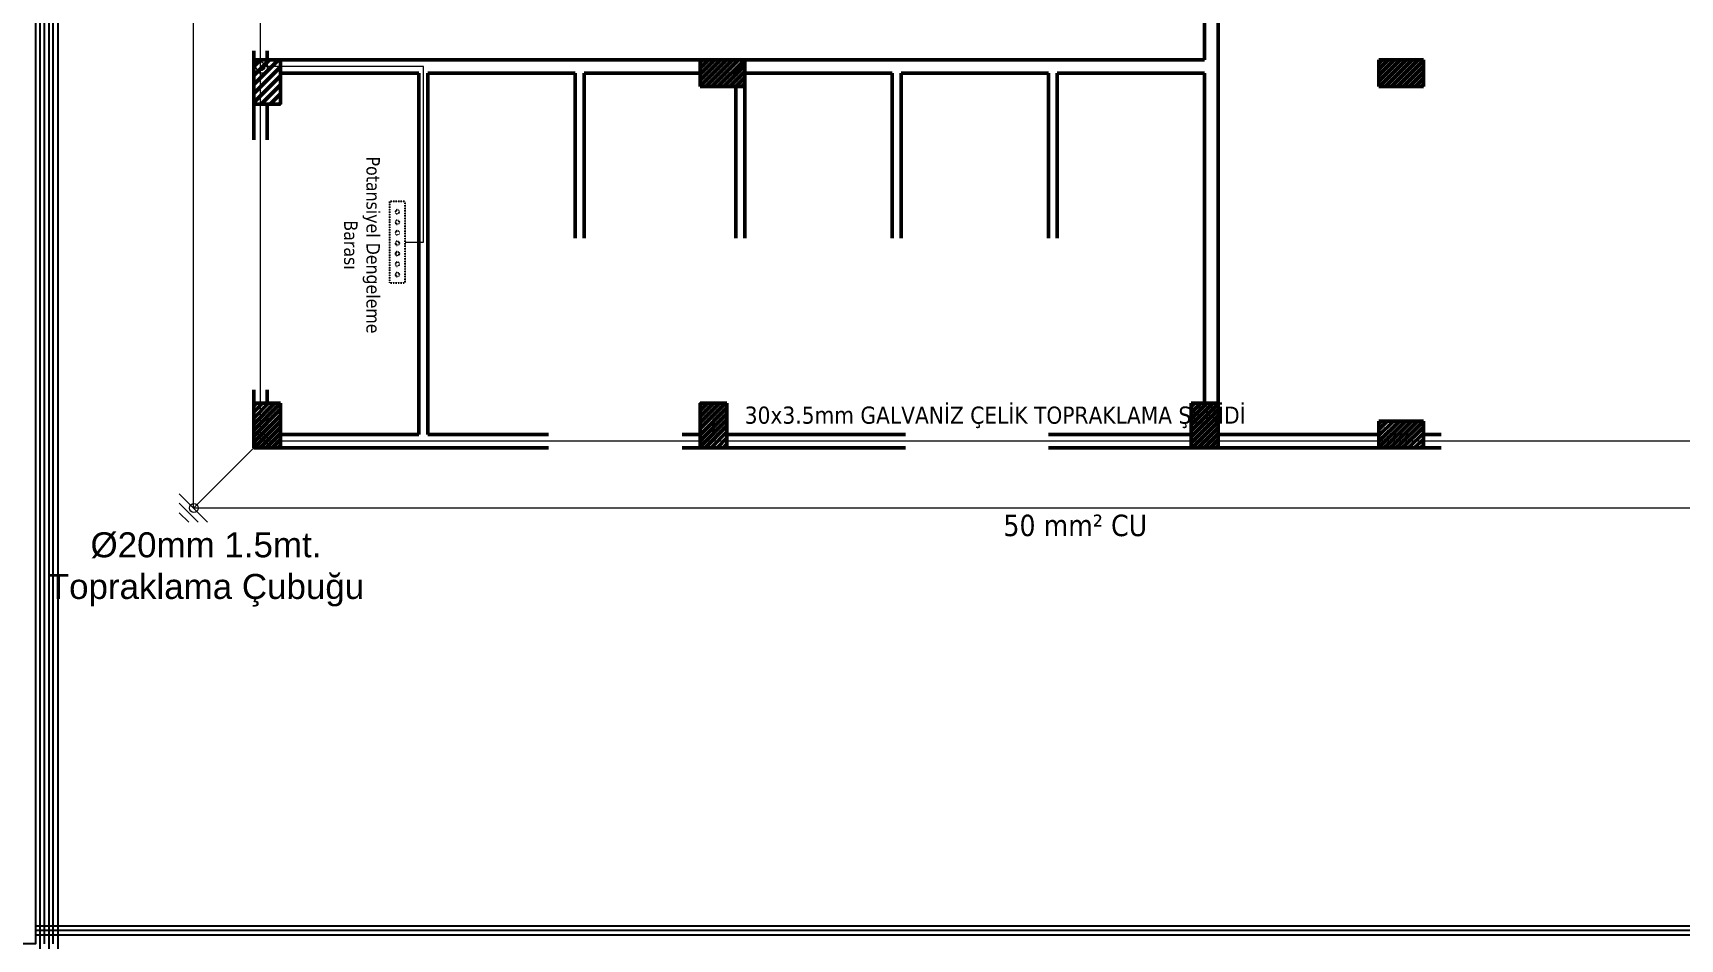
# Model space of a CAD drawing. Header units: millimetres. Extents: x 2046 to 14753, y 2361 to 29276.
# Drawn here: x 2993 to 4837, y 8025 to 9041 of the extents above; entities that cross this region are included whole.
import ezdxf
from ezdxf.enums import TextEntityAlignment as Align

# ---------------------------------------------------------------- set-up
doc = ezdxf.new("R2010")
doc.units = ezdxf.units.MM
doc.linetypes.add('DASHEDX2', pattern=[38.1, 25.4, -12.7])
for name, color, linetype, lineweight in [('A.O. DUVAR', 7, 'Continuous', 50), ('TOPRAKLAMA', 44, 'Continuous', 18), ('yazi', 251, 'Continuous', 25)]:
    doc.layers.add(name, color=color, linetype=linetype, lineweight=lineweight)
doc.layers.add('B_TOPRAKLAMA', color=1, linetype='DASHEDX2')
doc.styles.add('2A ELEKTRİK', font='swissl.ttf', dxfattribs={"height": 10})
doc.styles.add('AGA', font='tahoma.ttf', dxfattribs={"height": 16})

# ---------------------------------------------------------------- blocks, each defined once
blk = doc.blocks.new('POT. DEN. BARASI')
at = {"layer": 'B_TOPRAKLAMA', "color": 2}
blk.add_lwpolyline([(0, 55.8), (21.6, 55.8), (21.6, -55.8), (0, -55.8)], close=True, dxfattribs=at).dxf.unprotected_set("ltscale", 0)
for centre in [(10.8, 41.5), (10.8, 27.2), (10.8, 12.8), (10.8, -1.5), (10.8, -15.8), (10.8, -30.1), (10.8, -44.4)]:
    blk.add_circle(centre, 2.7, dxfattribs=at).dxf.unprotected_set("ltscale", 0)

msp = doc.modelspace()

# ---------------------------------------------------------------- linework, layer by layer
at = {"layer": 'A.O. DUVAR'}
for p, q in [((4304.96, 9010.858), (4304.96, 9370.858)), ((4319.96, 9370.858), (4319.96, 8625.858)), ((3239.96, 9010.858), (3239.96, 9020.858)), ((3239.96, 9010.858), (3269.96, 9010.858)), ((3239.96, 8960.858), (3239.96, 9010.858)), ((3254.96, 9010.858), (3239.96, 9010.858)), ((3239.96, 9006.858), (3239.96, 8930.858)), ((3239.96, 9006.858), (3239.96, 8930.858)), ((3254.96, 9020.858), (3254.96, 9010.858)), ((3269.96, 9010.858), (3269.96, 8960.858)), ((3269.96, 8995.858), (3269.96, 9010.858)), ((3269.96, 9010.858), (3739.96, 9010.858)), ((3739.96, 8980.858), (3739.96, 9010.858)), ((3739.96, 9010.858), (3789.96, 9010.858)), ((3739.96, 9010.858), (3739.96, 8995.858)), ((3789.96, 9010.858), (3789.96, 8980.858)), ((3789.96, 8995.858), (3789.96, 9010.858)), ((3789.96, 9010.858), (4304.96, 9010.858)), ((4499.96, 9010.858), (4549.96, 9010.858)), ((4499.96, 8980.858), (4499.96, 9010.858)), ((4549.96, 9010.858), (4549.96, 8980.858)), ((3424.96, 8995.858), (3269.96, 8995.858)), ((3424.96, 8590.858), (3424.96, 8995.858)), ((3599.96, 8995.858), (3434.96, 8995.858)), ((3434.96, 8995.858), (3434.96, 8590.858)), ((3599.96, 8810.858), (3599.96, 8995.858)), ((3739.96, 8995.858), (3609.96, 8995.858)), ((3609.96, 8995.858), (3609.96, 8810.858)), ((3954.96, 8995.858), (3789.96, 8995.858)), ((3954.96, 8810.858), (3954.96, 8995.858)), ((4129.96, 8995.858), (3964.96, 8995.858)), ((3964.96, 8995.858), (3964.96, 8810.858)), ((4129.96, 8810.858), (4129.96, 8995.858)), ((4304.96, 8995.858), (4139.96, 8995.858)), ((4139.96, 8995.858), (4139.96, 8810.858)), ((4304.96, 8625.858), (4304.96, 8995.858)), ((3789.96, 8980.858), (3739.96, 8980.858)), ((3789.96, 8980.858), (3779.96, 8980.858)), ((3779.96, 8980.858), (3779.96, 8810.858)), ((3789.96, 8810.858), (3789.96, 8980.858)), ((4549.96, 8980.858), (4499.96, 8980.858)), ((3269.96, 8960.858), (3239.96, 8960.858)), ((3254.96, 8960.858), (3239.96, 8960.858)), ((3239.96, 8960.858), (3239.96, 8920.858)), ((3254.96, 8920.858), (3254.96, 8960.858)), ((3239.96, 8640.858), (3239.96, 8625.858)), ((3254.96, 8625.858), (3254.96, 8640.858)), ((3239.96, 8625.858), (3269.96, 8625.858)), ((3239.96, 8575.858), (3239.96, 8625.858)), ((3239.96, 8625.858), (3254.96, 8625.858)), ((3269.96, 8625.858), (3269.96, 8575.858)), ((3739.96, 8625.858), (3769.96, 8625.858)), ((3739.96, 8575.858), (3739.96, 8625.858)), ((3769.96, 8625.858), (3769.96, 8575.858)), ((4289.96, 8575.858), (4289.96, 8625.858)), ((4289.96, 8625.858), (4319.96, 8625.858)), ((4301.96, 8625.858), (4304.96, 8625.858)), ((4319.96, 8625.858), (4304.96, 8625.858)), ((4319.96, 8625.858), (4319.96, 8575.858)), ((4499.96, 8575.858), (4499.96, 8605.858)), ((4499.96, 8605.858), (4549.96, 8605.858)), ((4549.96, 8605.858), (4549.96, 8575.858)), ((3269.96, 8575.858), (3269.96, 8590.858)), ((3269.96, 8590.858), (3424.96, 8590.858)), ((3434.96, 8590.858), (3569.96, 8590.858)), ((3719.96, 8590.858), (3739.96, 8590.858)), ((3739.96, 8590.858), (3739.96, 8575.858)), ((3769.96, 8575.858), (3769.96, 8590.858)), ((3769.96, 8590.858), (3969.96, 8590.858)), ((4129.96, 8590.858), (4289.96, 8590.858)), ((4289.96, 8590.858), (4289.96, 8575.858)), ((4319.96, 8590.858), (4322.96, 8590.858)), ((4319.96, 8575.858), (4319.96, 8590.858)), ((4319.96, 8590.858), (4499.96, 8590.858)), ((4499.96, 8590.858), (4499.96, 8575.858)), ((4549.96, 8575.858), (4549.96, 8590.858)), ((4549.96, 8590.858), (4569.96, 8590.858)), ((3269.96, 8575.858), (3239.96, 8575.858)), ((3569.96, 8575.858), (3269.96, 8575.858)), ((3739.96, 8575.858), (3719.96, 8575.858)), ((3769.96, 8575.858), (3739.96, 8575.858)), ((3969.96, 8575.858), (3769.96, 8575.858)), ((4289.96, 8575.858), (4129.96, 8575.858)), ((4319.96, 8575.858), (4289.96, 8575.858)), ((4499.96, 8575.858), (4319.96, 8575.858)), ((4496.96, 8575.858), (4499.96, 8575.858)), ((4549.96, 8575.858), (4499.96, 8575.858)), ((4569.96, 8575.858), (4549.96, 8575.858))]:
    msp.add_line(p, q, dxfattribs=at)
at = {"layer": 'A.O. DUVAR', "ltscale": 100}
for p, q in [((3239.96, 9006.858), (3239.96, 9016.858)), ((3239.96, 9006.858), (3239.96, 9016.858)), ((3239.96, 8633.383), (3239.96, 8637.383)), ((3239.96, 8633.383), (3239.96, 8637.383)), ((3239.96, 8623.383), (3239.96, 8633.383)), ((3239.96, 8633.383), (3239.96, 8633.383)), ((3239.96, 8623.383), (3239.96, 8633.383)), ((3239.96, 8633.383), (3239.96, 8633.383)), ((4555.96, 8575.858), (4565.96, 8575.858)), ((4555.96, 8575.858), (4565.96, 8575.858))]:
    msp.add_line(p, q, dxfattribs=at)
at = {"layer": 'A.O. DUVAR', "linetype": 'Continuous', "ltscale": 10}
for p, q in [((3239.96, 9003.172), (3247.646, 9010.858)), ((3239.96, 8993.07), (3257.749, 9010.858)), ((3239.96, 8982.967), (3267.852, 9010.858)), ((3239.96, 8972.864), (3269.96, 9002.864)), ((3248.176, 9006.336), (3248.176, 9006.336)), ((3258.278, 9006.336), (3258.278, 9006.336)), ((3268.381, 9006.336), (3268.381, 9006.336)), ((3739.96, 9008.136), (3742.683, 9010.858)), ((3739.96, 9001.4), (3749.418, 9010.858)), ((3739.96, 8994.665), (3756.153, 9010.858)), ((3739.96, 8987.93), (3762.889, 9010.858)), ((3739.96, 8981.195), (3769.624, 9010.858)), ((3741.528, 9006.336), (3741.528, 9006.336)), ((3744.896, 9009.704), (3744.896, 9009.704)), ((3744.896, 9002.968), (3744.896, 9002.968)), ((3746.359, 8980.858), (3776.359, 9010.858)), ((3748.264, 9006.336), (3748.264, 9006.336)), ((3751.631, 9009.704), (3751.631, 9009.704)), ((3751.631, 9002.968), (3751.631, 9002.968)), ((3753.094, 8980.858), (3783.094, 9010.858)), ((3754.999, 9006.336), (3754.999, 9006.336)), ((3758.366, 9009.704), (3758.366, 9009.704)), ((3758.366, 9002.968), (3758.366, 9002.968)), ((3759.829, 8980.858), (3789.829, 9010.858)), ((3761.734, 9006.336), (3761.734, 9006.336)), ((3765.102, 9009.704), (3765.102, 9009.704)), ((3765.102, 9002.968), (3765.102, 9002.968)), ((3766.565, 8980.858), (3789.96, 9004.254)), ((3768.469, 9006.336), (3768.469, 9006.336)), ((3771.837, 9009.704), (3771.837, 9009.704)), ((3771.837, 9002.968), (3771.837, 9002.968)), ((3775.204, 9006.336), (3775.204, 9006.336)), ((3778.572, 9009.704), (3778.572, 9009.704)), ((3778.572, 9002.968), (3778.572, 9002.968)), ((3781.94, 9006.336), (3781.94, 9006.336)), ((3785.307, 9009.704), (3785.307, 9009.704)), ((3785.307, 9002.968), (3785.307, 9002.968)), ((3788.675, 9006.336), (3788.675, 9006.336)), ((4499.96, 9007.059), (4503.76, 9010.858)), ((4499.96, 9000.324), (4510.495, 9010.858)), ((4499.96, 8993.589), (4517.23, 9010.858)), ((4499.96, 8986.853), (4523.965, 9010.858)), ((4500.701, 8980.858), (4530.701, 9010.858)), ((4502.605, 9006.336), (4502.605, 9006.336)), ((4505.973, 9009.704), (4505.973, 9009.704)), ((4505.973, 9002.968), (4505.973, 9002.968)), ((4507.436, 8980.858), (4537.436, 9010.858)), ((4509.34, 9006.336), (4509.34, 9006.336)), ((4512.708, 9009.704), (4512.708, 9009.704)), ((4512.708, 9002.968), (4512.708, 9002.968)), ((4514.171, 8980.858), (4544.171, 9010.858)), ((4516.075, 9006.336), (4516.075, 9006.336)), ((4519.443, 9009.704), (4519.443, 9009.704)), ((4519.443, 9002.968), (4519.443, 9002.968)), ((4520.906, 8980.858), (4549.96, 9009.913)), ((4522.811, 9006.336), (4522.811, 9006.336)), ((4526.178, 9009.704), (4526.178, 9009.704)), ((4526.178, 9002.968), (4526.178, 9002.968)), ((4527.641, 8980.858), (4549.96, 9003.177)), ((4529.546, 9006.336), (4529.546, 9006.336)), ((4532.913, 9009.704), (4532.913, 9009.704)), ((4532.913, 9002.968), (4532.913, 9002.968)), ((4536.281, 9006.336), (4536.281, 9006.336)), ((4539.649, 9009.704), (4539.649, 9009.704)), ((4539.649, 9002.968), (4539.649, 9002.968)), ((4543.016, 9006.336), (4543.016, 9006.336)), ((4546.384, 9009.704), (4546.384, 9009.704)), ((4546.384, 9002.968), (4546.384, 9002.968)), ((4549.751, 9006.336), (4549.751, 9006.336)), ((3239.96, 8962.761), (3269.96, 8992.761)), ((3243.124, 9001.285), (3243.124, 9001.285)), ((3243.124, 8991.182), (3243.124, 8991.182)), ((3248.176, 8996.233), (3248.176, 8996.233)), ((3248.176, 8986.13), (3248.176, 8986.13)), ((3253.227, 9001.285), (3253.227, 9001.285)), ((3253.227, 8991.182), (3253.227, 8991.182)), ((3258.278, 8996.233), (3258.278, 8996.233)), ((3258.278, 8986.13), (3258.278, 8986.13)), ((3263.33, 9001.285), (3263.33, 9001.285)), ((3263.33, 8991.182), (3263.33, 8991.182)), ((3268.381, 8996.233), (3268.381, 8996.233)), ((3268.381, 8986.13), (3268.381, 8986.13)), ((3741.528, 8999.601), (3741.528, 8999.601)), ((3741.528, 8992.866), (3741.528, 8992.866)), ((3741.528, 8986.13), (3741.528, 8986.13)), ((3744.896, 8996.233), (3744.896, 8996.233)), ((3744.896, 8989.498), (3744.896, 8989.498)), ((3748.264, 8999.601), (3748.264, 8999.601)), ((3748.264, 8992.866), (3748.264, 8992.866)), ((3748.264, 8986.13), (3748.264, 8986.13)), ((3751.631, 8996.233), (3751.631, 8996.233)), ((3751.631, 8989.498), (3751.631, 8989.498)), ((3754.999, 8999.601), (3754.999, 8999.601)), ((3754.999, 8992.866), (3754.999, 8992.866)), ((3754.999, 8986.13), (3754.999, 8986.13)), ((3758.366, 8996.233), (3758.366, 8996.233)), ((3758.366, 8989.498), (3758.366, 8989.498)), ((3761.734, 8999.601), (3761.734, 8999.601)), ((3761.734, 8992.866), (3761.734, 8992.866)), ((3761.734, 8986.13), (3761.734, 8986.13)), ((3765.102, 8996.233), (3765.102, 8996.233)), ((3765.102, 8989.498), (3765.102, 8989.498)), ((3768.469, 8999.601), (3768.469, 8999.601)), ((3768.469, 8992.866), (3768.469, 8992.866)), ((3768.469, 8986.13), (3768.469, 8986.13)), ((3771.837, 8996.233), (3771.837, 8996.233)), ((3771.837, 8989.498), (3771.837, 8989.498)), ((3773.3, 8980.858), (3789.96, 8997.519)), ((3775.204, 8999.601), (3775.204, 8999.601)), ((3775.204, 8992.866), (3775.204, 8992.866)), ((3775.204, 8986.13), (3775.204, 8986.13)), ((3778.572, 8996.233), (3778.572, 8996.233)), ((3778.572, 8989.498), (3778.572, 8989.498)), ((3780.035, 8980.858), (3789.96, 8990.784)), ((3781.94, 8999.601), (3781.94, 8999.601)), ((3781.94, 8992.866), (3781.94, 8992.866)), ((3781.94, 8986.13), (3781.94, 8986.13)), ((3785.307, 8996.233), (3785.307, 8996.233)), ((3785.307, 8989.498), (3785.307, 8989.498)), ((3786.77, 8980.858), (3789.96, 8984.049)), ((3788.675, 8999.601), (3788.675, 8999.601)), ((3788.675, 8992.866), (3788.675, 8992.866)), ((3788.675, 8986.13), (3788.675, 8986.13)), ((4502.605, 8999.601), (4502.605, 8999.601)), ((4502.605, 8992.866), (4502.605, 8992.866)), ((4502.605, 8986.13), (4502.605, 8986.13)), ((4505.973, 8996.233), (4505.973, 8996.233)), ((4505.973, 8989.498), (4505.973, 8989.498)), ((4509.34, 8999.601), (4509.34, 8999.601)), ((4509.34, 8992.866), (4509.34, 8992.866)), ((4509.34, 8986.13), (4509.34, 8986.13)), ((4512.708, 8996.233), (4512.708, 8996.233)), ((4512.708, 8989.498), (4512.708, 8989.498)), ((4516.075, 8999.601), (4516.075, 8999.601)), ((4516.075, 8992.866), (4516.075, 8992.866)), ((4516.075, 8986.13), (4516.075, 8986.13)), ((4519.443, 8996.233), (4519.443, 8996.233)), ((4519.443, 8989.498), (4519.443, 8989.498)), ((4522.811, 8999.601), (4522.811, 8999.601)), ((4522.811, 8992.866), (4522.811, 8992.866)), ((4522.811, 8986.13), (4522.811, 8986.13)), ((4526.178, 8996.233), (4526.178, 8996.233)), ((4526.178, 8989.498), (4526.178, 8989.498)), ((4529.546, 8999.601), (4529.546, 8999.601)), ((4529.546, 8992.866), (4529.546, 8992.866)), ((4529.546, 8986.13), (4529.546, 8986.13)), ((4532.913, 8996.233), (4532.913, 8996.233)), ((4532.913, 8989.498), (4532.913, 8989.498)), ((4534.377, 8980.858), (4549.96, 8996.442)), ((4536.281, 8999.601), (4536.281, 8999.601)), ((4536.281, 8992.866), (4536.281, 8992.866)), ((4536.281, 8986.13), (4536.281, 8986.13)), ((4539.649, 8996.233), (4539.649, 8996.233)), ((4539.649, 8989.498), (4539.649, 8989.498)), ((4541.112, 8980.858), (4549.96, 8989.707)), ((4543.016, 8999.601), (4543.016, 8999.601)), ((4543.016, 8992.866), (4543.016, 8992.866)), ((4543.016, 8986.13), (4543.016, 8986.13)), ((4546.384, 8996.233), (4546.384, 8996.233)), ((4546.384, 8989.498), (4546.384, 8989.498)), ((4549.751, 8999.601), (4549.751, 8999.601)), ((4549.751, 8992.866), (4549.751, 8992.866)), ((4549.751, 8986.13), (4549.751, 8986.13)), ((3243.124, 8981.079), (3243.124, 8981.079)), ((3243.124, 8970.976), (3243.124, 8970.976)), ((3248.16, 8960.858), (3269.96, 8982.658)), ((3248.176, 8976.028), (3248.176, 8976.028)), ((3248.176, 8965.925), (3248.176, 8965.925)), ((3253.227, 8981.079), (3253.227, 8981.079)), ((3253.227, 8970.976), (3253.227, 8970.976)), ((3258.263, 8960.858), (3269.96, 8972.556)), ((3258.278, 8976.028), (3258.278, 8976.028)), ((3258.278, 8965.925), (3258.278, 8965.925)), ((3263.33, 8981.079), (3263.33, 8981.079)), ((3263.33, 8970.976), (3263.33, 8970.976)), ((3268.381, 8976.028), (3268.381, 8976.028)), ((3268.381, 8965.925), (3268.381, 8965.925)), ((3744.896, 8982.763), (3744.896, 8982.763)), ((3751.631, 8982.763), (3751.631, 8982.763)), ((3758.366, 8982.763), (3758.366, 8982.763)), ((3765.102, 8982.763), (3765.102, 8982.763)), ((3771.837, 8982.763), (3771.837, 8982.763)), ((3778.572, 8982.763), (3778.572, 8982.763)), ((3785.307, 8982.763), (3785.307, 8982.763)), ((4505.973, 8982.763), (4505.973, 8982.763)), ((4512.708, 8982.763), (4512.708, 8982.763)), ((4519.443, 8982.763), (4519.443, 8982.763)), ((4526.178, 8982.763), (4526.178, 8982.763)), ((4532.913, 8982.763), (4532.913, 8982.763)), ((4539.649, 8982.763), (4539.649, 8982.763)), ((4546.384, 8982.763), (4546.384, 8982.763)), ((4547.847, 8980.858), (4549.96, 8982.972)), ((3243.124, 8960.874), (3243.124, 8960.874)), ((3253.227, 8960.874), (3253.227, 8960.874)), ((3263.33, 8960.874), (3263.33, 8960.874)), ((3268.366, 8960.858), (3269.96, 8962.453)), ((3239.96, 8622.634), (3243.185, 8625.858)), ((3239.96, 8615.899), (3249.92, 8625.858)), ((3239.96, 8609.164), (3256.655, 8625.858)), ((3239.96, 8602.428), (3263.39, 8625.858)), ((3239.96, 8595.693), (3269.96, 8625.693)), ((3239.96, 8588.958), (3269.96, 8618.958)), ((3243.124, 8622.43), (3243.124, 8622.43)), ((3243.124, 8615.695), (3243.124, 8615.695)), ((3246.492, 8625.798), (3246.492, 8625.798)), ((3246.492, 8619.063), (3246.492, 8619.063)), ((3249.859, 8622.43), (3249.859, 8622.43)), ((3249.859, 8615.695), (3249.859, 8615.695)), ((3253.227, 8625.798), (3253.227, 8625.798)), ((3253.227, 8619.063), (3253.227, 8619.063)), ((3256.595, 8622.43), (3256.595, 8622.43)), ((3256.595, 8615.695), (3256.595, 8615.695)), ((3259.962, 8625.798), (3259.962, 8625.798)), ((3259.962, 8619.063), (3259.962, 8619.063)), ((3263.33, 8622.43), (3263.33, 8622.43)), ((3263.33, 8615.695), (3263.33, 8615.695)), ((3266.697, 8625.798), (3266.697, 8625.798)), ((3266.697, 8619.063), (3266.697, 8619.063)), ((3739.96, 8624.23), (3741.589, 8625.858)), ((3739.96, 8617.495), (3748.324, 8625.858)), ((3739.96, 8610.759), (3755.059, 8625.858)), ((3739.96, 8604.024), (3761.795, 8625.858)), ((3739.96, 8597.289), (3768.53, 8625.858)), ((3739.96, 8590.554), (3769.96, 8620.554)), ((3741.528, 8622.43), (3741.528, 8622.43)), ((3741.528, 8615.695), (3741.528, 8615.695)), ((3744.896, 8625.798), (3744.896, 8625.798)), ((3744.896, 8619.063), (3744.896, 8619.063)), ((3748.264, 8622.43), (3748.264, 8622.43)), ((3748.264, 8615.695), (3748.264, 8615.695)), ((3751.631, 8625.798), (3751.631, 8625.798)), ((3751.631, 8619.063), (3751.631, 8619.063)), ((3754.999, 8622.43), (3754.999, 8622.43)), ((3754.999, 8615.695), (3754.999, 8615.695)), ((3758.366, 8625.798), (3758.366, 8625.798)), ((3758.366, 8619.063), (3758.366, 8619.063)), ((3761.734, 8622.43), (3761.734, 8622.43)), ((3761.734, 8615.695), (3761.734, 8615.695)), ((3765.102, 8625.798), (3765.102, 8625.798)), ((3765.102, 8619.063), (3765.102, 8619.063)), ((3768.469, 8622.43), (3768.469, 8622.43)), ((3768.469, 8615.695), (3768.469, 8615.695)), ((4289.96, 8621.944), (4293.875, 8625.858)), ((4289.96, 8615.209), (4300.61, 8625.858)), ((4289.96, 8608.474), (4307.345, 8625.858)), ((4289.96, 8601.738), (4314.08, 8625.858)), ((4289.96, 8595.003), (4319.96, 8625.003)), ((4289.96, 8588.268), (4319.96, 8618.268)), ((4290.447, 8625.798), (4290.447, 8625.798)), ((4290.447, 8619.063), (4290.447, 8619.063)), ((4293.814, 8622.43), (4293.814, 8622.43)), ((4293.814, 8615.695), (4293.814, 8615.695)), ((4297.182, 8625.798), (4297.182, 8625.798)), ((4297.182, 8619.063), (4297.182, 8619.063)), ((4300.549, 8622.43), (4300.549, 8622.43)), ((4300.549, 8615.695), (4300.549, 8615.695)), ((4303.917, 8625.798), (4303.917, 8625.798)), ((4303.917, 8619.063), (4303.917, 8619.063)), ((4307.285, 8622.43), (4307.285, 8622.43)), ((4307.285, 8615.695), (4307.285, 8615.695)), ((4310.652, 8625.798), (4310.652, 8625.798)), ((4310.652, 8619.063), (4310.652, 8619.063)), ((4314.02, 8622.43), (4314.02, 8622.43)), ((4314.02, 8615.695), (4314.02, 8615.695)), ((4317.387, 8625.798), (4317.387, 8625.798)), ((4317.387, 8619.063), (4317.387, 8619.063)), ((3239.96, 8582.223), (3269.96, 8612.223)), ((3240.331, 8575.858), (3269.96, 8605.488)), ((3243.124, 8608.96), (3243.124, 8608.96)), ((3243.124, 8602.225), (3243.124, 8602.225)), ((3246.492, 8612.327), (3246.492, 8612.327)), ((3246.492, 8605.592), (3246.492, 8605.592)), ((3246.492, 8598.857), (3246.492, 8598.857)), ((3247.066, 8575.858), (3269.96, 8598.752)), ((3249.859, 8608.96), (3249.859, 8608.96)), ((3249.859, 8602.225), (3249.859, 8602.225)), ((3253.227, 8612.327), (3253.227, 8612.327)), ((3253.227, 8605.592), (3253.227, 8605.592)), ((3253.227, 8598.857), (3253.227, 8598.857)), ((3256.595, 8608.96), (3256.595, 8608.96)), ((3256.595, 8602.225), (3256.595, 8602.225)), ((3259.962, 8612.327), (3259.962, 8612.327)), ((3259.962, 8605.592), (3259.962, 8605.592)), ((3259.962, 8598.857), (3259.962, 8598.857)), ((3263.33, 8608.96), (3263.33, 8608.96)), ((3263.33, 8602.225), (3263.33, 8602.225)), ((3266.697, 8612.327), (3266.697, 8612.327)), ((3266.697, 8605.592), (3266.697, 8605.592)), ((3266.697, 8598.857), (3266.697, 8598.857)), ((3739.96, 8583.819), (3769.96, 8613.819)), ((3739.96, 8577.083), (3769.96, 8607.083)), ((3741.528, 8608.96), (3741.528, 8608.96)), ((3741.528, 8602.225), (3741.528, 8602.225)), ((3744.896, 8612.327), (3744.896, 8612.327)), ((3744.896, 8605.592), (3744.896, 8605.592)), ((3744.896, 8598.857), (3744.896, 8598.857)), ((3745.471, 8575.858), (3769.96, 8600.348)), ((3748.264, 8608.96), (3748.264, 8608.96)), ((3748.264, 8602.225), (3748.264, 8602.225)), ((3751.631, 8612.327), (3751.631, 8612.327)), ((3751.631, 8605.592), (3751.631, 8605.592)), ((3751.631, 8598.857), (3751.631, 8598.857)), ((3754.999, 8608.96), (3754.999, 8608.96)), ((3754.999, 8602.225), (3754.999, 8602.225)), ((3758.366, 8612.327), (3758.366, 8612.327)), ((3758.366, 8605.592), (3758.366, 8605.592)), ((3758.366, 8598.857), (3758.366, 8598.857)), ((3761.734, 8608.96), (3761.734, 8608.96)), ((3761.734, 8602.225), (3761.734, 8602.225)), ((3765.102, 8612.327), (3765.102, 8612.327)), ((3765.102, 8605.592), (3765.102, 8605.592)), ((3765.102, 8598.857), (3765.102, 8598.857)), ((3768.469, 8608.96), (3768.469, 8608.96)), ((3768.469, 8602.225), (3768.469, 8602.225)), ((4289.96, 8581.533), (4319.96, 8611.533)), ((4290.447, 8612.327), (4290.447, 8612.327)), ((4290.447, 8605.592), (4290.447, 8605.592)), ((4290.447, 8598.857), (4290.447, 8598.857)), ((4291.021, 8575.858), (4319.96, 8604.798)), ((4293.814, 8608.96), (4293.814, 8608.96)), ((4293.814, 8602.225), (4293.814, 8602.225)), ((4297.182, 8612.327), (4297.182, 8612.327)), ((4297.182, 8605.592), (4297.182, 8605.592)), ((4297.182, 8598.857), (4297.182, 8598.857)), ((4297.756, 8575.858), (4319.96, 8598.062)), ((4300.549, 8608.96), (4300.549, 8608.96)), ((4300.549, 8602.225), (4300.549, 8602.225)), ((4303.917, 8612.327), (4303.917, 8612.327)), ((4303.917, 8605.592), (4303.917, 8605.592)), ((4303.917, 8598.857), (4303.917, 8598.857)), ((4307.285, 8608.96), (4307.285, 8608.96)), ((4307.285, 8602.225), (4307.285, 8602.225)), ((4310.652, 8612.327), (4310.652, 8612.327)), ((4310.652, 8605.592), (4310.652, 8605.592)), ((4310.652, 8598.857), (4310.652, 8598.857)), ((4314.02, 8608.96), (4314.02, 8608.96)), ((4314.02, 8602.225), (4314.02, 8602.225)), ((4317.387, 8612.327), (4317.387, 8612.327)), ((4317.387, 8605.592), (4317.387, 8605.592)), ((4317.387, 8598.857), (4317.387, 8598.857)), ((4499.96, 8602.947), (4502.871, 8605.858)), ((4499.96, 8596.212), (4509.607, 8605.858)), ((4499.96, 8589.477), (4516.342, 8605.858)), ((4499.96, 8582.742), (4523.077, 8605.858)), ((4499.96, 8576.007), (4529.812, 8605.858)), ((4502.605, 8602.225), (4502.605, 8602.225)), ((4505.973, 8605.592), (4505.973, 8605.592)), ((4505.973, 8598.857), (4505.973, 8598.857)), ((4506.547, 8575.858), (4536.547, 8605.858)), ((4509.34, 8602.225), (4509.34, 8602.225)), ((4512.708, 8605.592), (4512.708, 8605.592)), ((4512.708, 8598.857), (4512.708, 8598.857)), ((4513.282, 8575.858), (4543.282, 8605.858)), ((4516.075, 8602.225), (4516.075, 8602.225)), ((4519.443, 8605.592), (4519.443, 8605.592)), ((4519.443, 8598.857), (4519.443, 8598.857)), ((4520.018, 8575.858), (4549.96, 8605.801)), ((4522.811, 8602.225), (4522.811, 8602.225)), ((4526.178, 8605.592), (4526.178, 8605.592)), ((4526.178, 8598.857), (4526.178, 8598.857)), ((4526.753, 8575.858), (4549.96, 8599.066)), ((4529.546, 8602.225), (4529.546, 8602.225)), ((4532.913, 8605.592), (4532.913, 8605.592)), ((4532.913, 8598.857), (4532.913, 8598.857)), ((4536.281, 8602.225), (4536.281, 8602.225)), ((4539.649, 8605.592), (4539.649, 8605.592)), ((4539.649, 8598.857), (4539.649, 8598.857)), ((4543.016, 8602.225), (4543.016, 8602.225)), ((4546.384, 8605.592), (4546.384, 8605.592)), ((4546.384, 8598.857), (4546.384, 8598.857)), ((4549.751, 8602.225), (4549.751, 8602.225)), ((3243.124, 8595.489), (3243.124, 8595.489)), ((3243.124, 8588.754), (3243.124, 8588.754)), ((3243.124, 8582.019), (3243.124, 8582.019)), ((3246.492, 8592.122), (3246.492, 8592.122)), ((3246.492, 8585.387), (3246.492, 8585.387)), ((3246.492, 8578.651), (3246.492, 8578.651)), ((3249.859, 8595.489), (3249.859, 8595.489)), ((3249.859, 8588.754), (3249.859, 8588.754)), ((3249.859, 8582.019), (3249.859, 8582.019)), ((3253.227, 8592.122), (3253.227, 8592.122)), ((3253.227, 8585.387), (3253.227, 8585.387)), ((3253.227, 8578.651), (3253.227, 8578.651)), ((3253.802, 8575.858), (3269.96, 8592.017)), ((3256.595, 8595.489), (3256.595, 8595.489)), ((3256.595, 8588.754), (3256.595, 8588.754)), ((3256.595, 8582.019), (3256.595, 8582.019)), ((3259.962, 8592.122), (3259.962, 8592.122)), ((3259.962, 8585.387), (3259.962, 8585.387)), ((3259.962, 8578.651), (3259.962, 8578.651)), ((3260.537, 8575.858), (3269.96, 8585.282)), ((3263.33, 8595.489), (3263.33, 8595.489)), ((3263.33, 8588.754), (3263.33, 8588.754)), ((3263.33, 8582.019), (3263.33, 8582.019)), ((3266.697, 8592.122), (3266.697, 8592.122)), ((3266.697, 8585.387), (3266.697, 8585.387)), ((3266.697, 8578.651), (3266.697, 8578.651)), ((3267.272, 8575.858), (3269.96, 8578.547)), ((3741.528, 8595.489), (3741.528, 8595.489)), ((3741.528, 8588.754), (3741.528, 8588.754)), ((3741.528, 8582.019), (3741.528, 8582.019)), ((3744.896, 8592.122), (3744.896, 8592.122)), ((3744.896, 8585.387), (3744.896, 8585.387)), ((3744.896, 8578.651), (3744.896, 8578.651)), ((3748.264, 8595.489), (3748.264, 8595.489)), ((3748.264, 8588.754), (3748.264, 8588.754)), ((3748.264, 8582.019), (3748.264, 8582.019)), ((3751.631, 8592.122), (3751.631, 8592.122)), ((3751.631, 8585.387), (3751.631, 8585.387)), ((3751.631, 8578.651), (3751.631, 8578.651)), ((3752.206, 8575.858), (3769.96, 8593.613)), ((3754.999, 8595.489), (3754.999, 8595.489)), ((3754.999, 8588.754), (3754.999, 8588.754)), ((3754.999, 8582.019), (3754.999, 8582.019)), ((3758.366, 8592.122), (3758.366, 8592.122)), ((3758.366, 8585.387), (3758.366, 8585.387)), ((3758.366, 8578.651), (3758.366, 8578.651)), ((3758.941, 8575.858), (3769.96, 8586.878)), ((3761.734, 8595.489), (3761.734, 8595.489)), ((3761.734, 8588.754), (3761.734, 8588.754)), ((3761.734, 8582.019), (3761.734, 8582.019)), ((3765.102, 8592.122), (3765.102, 8592.122)), ((3765.102, 8585.387), (3765.102, 8585.387)), ((3765.102, 8578.651), (3765.102, 8578.651)), ((3765.676, 8575.858), (3769.96, 8580.143)), ((3768.469, 8595.489), (3768.469, 8595.489)), ((3768.469, 8588.754), (3768.469, 8588.754)), ((3768.469, 8582.019), (3768.469, 8582.019)), ((4290.447, 8592.122), (4290.447, 8592.122)), ((4290.447, 8585.387), (4290.447, 8585.387)), ((4290.447, 8578.651), (4290.447, 8578.651)), ((4293.814, 8595.489), (4293.814, 8595.489)), ((4293.814, 8588.754), (4293.814, 8588.754)), ((4293.814, 8582.019), (4293.814, 8582.019)), ((4297.182, 8592.122), (4297.182, 8592.122)), ((4297.182, 8585.387), (4297.182, 8585.387)), ((4297.182, 8578.651), (4297.182, 8578.651)), ((4300.549, 8595.489), (4300.549, 8595.489)), ((4300.549, 8588.754), (4300.549, 8588.754)), ((4300.549, 8582.019), (4300.549, 8582.019)), ((4303.917, 8592.122), (4303.917, 8592.122)), ((4303.917, 8585.387), (4303.917, 8585.387)), ((4303.917, 8578.651), (4303.917, 8578.651)), ((4304.492, 8575.858), (4319.96, 8591.327)), ((4307.285, 8595.489), (4307.285, 8595.489)), ((4307.285, 8588.754), (4307.285, 8588.754)), ((4307.285, 8582.019), (4307.285, 8582.019)), ((4310.652, 8592.122), (4310.652, 8592.122)), ((4310.652, 8585.387), (4310.652, 8585.387)), ((4310.652, 8578.651), (4310.652, 8578.651)), ((4311.227, 8575.858), (4319.96, 8584.592)), ((4314.02, 8595.489), (4314.02, 8595.489)), ((4314.02, 8588.754), (4314.02, 8588.754)), ((4314.02, 8582.019), (4314.02, 8582.019)), ((4317.387, 8592.122), (4317.387, 8592.122)), ((4317.387, 8585.387), (4317.387, 8585.387)), ((4317.387, 8578.651), (4317.387, 8578.651)), ((4502.605, 8595.489), (4502.605, 8595.489)), ((4502.605, 8588.754), (4502.605, 8588.754)), ((4502.605, 8582.019), (4502.605, 8582.019)), ((4505.973, 8592.122), (4505.973, 8592.122)), ((4505.973, 8585.387), (4505.973, 8585.387)), ((4505.973, 8578.651), (4505.973, 8578.651)), ((4509.34, 8595.489), (4509.34, 8595.489)), ((4509.34, 8588.754), (4509.34, 8588.754)), ((4509.34, 8582.019), (4509.34, 8582.019)), ((4512.708, 8592.122), (4512.708, 8592.122)), ((4512.708, 8585.387), (4512.708, 8585.387)), ((4512.708, 8578.651), (4512.708, 8578.651)), ((4516.075, 8595.489), (4516.075, 8595.489)), ((4516.075, 8588.754), (4516.075, 8588.754)), ((4516.075, 8582.019), (4516.075, 8582.019)), ((4519.443, 8592.122), (4519.443, 8592.122)), ((4519.443, 8585.387), (4519.443, 8585.387)), ((4519.443, 8578.651), (4519.443, 8578.651)), ((4522.811, 8595.489), (4522.811, 8595.489)), ((4522.811, 8588.754), (4522.811, 8588.754)), ((4522.811, 8582.019), (4522.811, 8582.019)), ((4526.178, 8592.122), (4526.178, 8592.122)), ((4526.178, 8585.387), (4526.178, 8585.387)), ((4526.178, 8578.651), (4526.178, 8578.651)), ((4529.546, 8595.489), (4529.546, 8595.489)), ((4529.546, 8588.754), (4529.546, 8588.754)), ((4529.546, 8582.019), (4529.546, 8582.019)), ((4532.913, 8592.122), (4532.913, 8592.122)), ((4532.913, 8585.387), (4532.913, 8585.387)), ((4532.913, 8578.651), (4532.913, 8578.651)), ((4533.488, 8575.858), (4549.96, 8592.331)), ((4536.281, 8595.489), (4536.281, 8595.489)), ((4536.281, 8588.754), (4536.281, 8588.754)), ((4536.281, 8582.019), (4536.281, 8582.019)), ((4539.649, 8592.122), (4539.649, 8592.122)), ((4539.649, 8585.387), (4539.649, 8585.387)), ((4539.649, 8578.651), (4539.649, 8578.651)), ((4540.223, 8575.858), (4549.96, 8585.596)), ((4543.016, 8595.489), (4543.016, 8595.489)), ((4543.016, 8588.754), (4543.016, 8588.754)), ((4543.016, 8582.019), (4543.016, 8582.019)), ((4546.384, 8592.122), (4546.384, 8592.122)), ((4546.384, 8585.387), (4546.384, 8585.387)), ((4546.384, 8578.651), (4546.384, 8578.651)), ((4546.958, 8575.858), (4549.96, 8578.86)), ((4549.751, 8595.489), (4549.751, 8595.489)), ((4549.751, 8588.754), (4549.751, 8588.754)), ((4549.751, 8582.019), (4549.751, 8582.019)), ((4317.962, 8575.858), (4319.96, 8577.857))]:
    msp.add_line(p, q, dxfattribs=at)
at = {"layer": 'TOPRAKLAMA'}
for p, q in [((3156.551, 8524.268), (3188.37, 8492.448)), ((3156.551, 8513.662), (3177.764, 8492.448)), ((3156.551, 8503.055), (3167.157, 8492.448))]:
    msp.add_line(p, q, dxfattribs=at)
for points in [[(5207.46, 10703.521), (5207.46, 8508.358), (3172.46, 8508.358), (3172.46, 10703.35)], [(5132.46, 10628.515), (5132.46, 8583.358), (3247.46, 8583.358), (3247.46, 10628.356)], [(3239.96, 9010.858), (3254.96, 9010.858), (3254.96, 8995.858), (3239.96, 8995.858)], [(3239.96, 8590.858), (3254.96, 8590.858), (3254.96, 8575.858), (3239.96, 8575.858)]]:
    msp.add_lwpolyline(points, close=True, dxfattribs=at)
for points in [[(3409.751, 8806.286), (3424.96, 8806.286), (3429.96, 8806.286), (3429.96, 8995.858), (3429.96, 9003.358), (3247.46, 9003.358)], [(3172.46, 8508.358), (3247.46, 8583.358)]]:
    msp.add_lwpolyline(points, dxfattribs=at)
for centre in [(3247.46, 9003.358), (3247.46, 8583.358), (3172.912, 8508.35)]:
    msp.add_circle(centre, 5, dxfattribs=at)
at = {"layer": 'yazi'}
for p, q in [((3000.515, 26057.18), (3000.515, 2361.267)), ((3010.515, 26042.18), (3010.515, 2361.267)), ((3020.515, 26032.18), (3020.515, 2361.267))]:
    msp.add_line(p, q, dxfattribs=at)
for points in [[(3005.515, 8020.024), (3005.515, 29265.994), (11474.215, 29265.994), (11474.215, 26057.18)], [(3015.515, 8020.024), (3015.515, 29255.994), (11464.215, 29255.994), (11464.215, 26057.18)], [(2045.615, 8020.024), (2045.615, 9369.995), (2995.515, 9369.995), (2995.515, 8020.024), (2045.615, 8020.024)], [(2995.515, 8040.024), (9158.746, 8040.024)], [(2995.515, 8035.024), (9158.746, 8035.024)], [(2995.515, 8030.024), (9158.746, 8030.024)]]:
    msp.add_lwpolyline(points, dxfattribs=at)

# ---------------------------------------------------------------- block references
at = {"layer": 'B_TOPRAKLAMA', "xscale": -0.8189999998663552, "yscale": 0.8189999998663552, "zscale": 0.8189999998663552}
msp.add_blockref('POT. DEN. BARASI', (3409.751, 8806.286), dxfattribs=at)

# ---------------------------------------------------------------- texts
at = {"layer": 'B_TOPRAKLAMA', "lineweight": 0, "insert": (3361.106, 8803.118), "char_height": 15, "width": 214.22553, "attachment_point": 5, "rotation": 270, "style": 'AGA'}
msp.add_mtext('Potansiyel Dengeleme\\PBarası', dxfattribs=at)
at = {"layer": 'TOPRAKLAMA', "lineweight": 0, "style": 'AGA'}
for s, height, p in [('30x3.5mm GALVANİZ ÇELİK TOPRAKLAMA ŞERİDİ', 19.2, (4070.385, 8612.453)), ('50 mm² CU', 24, (4160.114, 8488.849))]:
    msp.add_text(s, height=height, dxfattribs=at).set_placement(p, align=Align.MIDDLE_CENTER)
at = {"layer": 'TOPRAKLAMA', "lineweight": 0, "insert": (3186.506, 8439.448), "char_height": 28, "width": 342.21075, "attachment_point": 5, "style": '2A ELEKTRİK'}
msp.add_mtext('Ø20mm 1.5mt.\\PTopraklama Çubuğu    ', dxfattribs=at)

doc.saveas('drawing.dxf')
